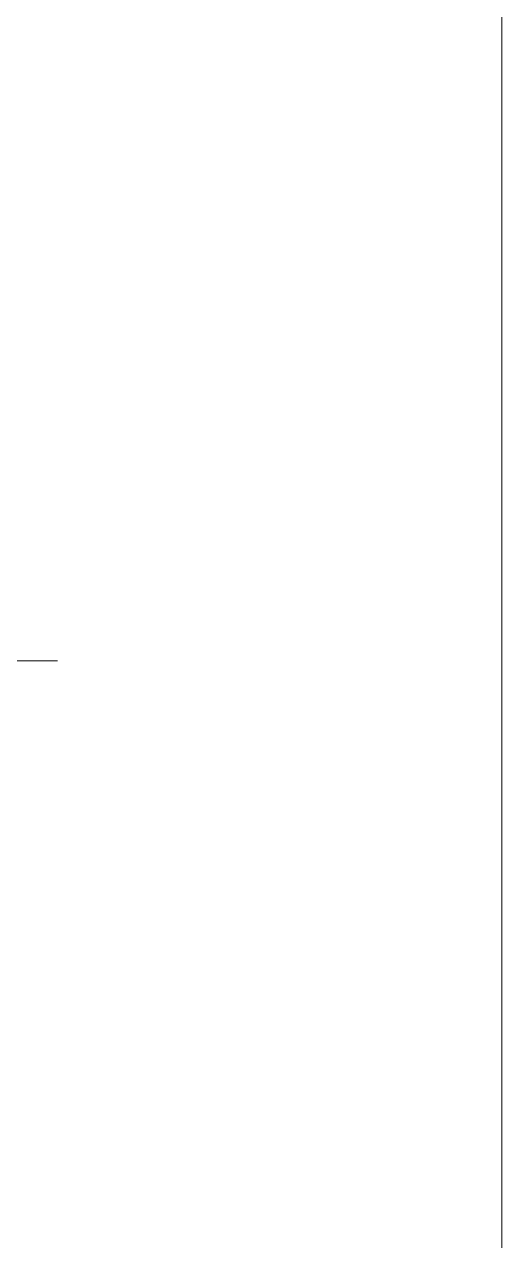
# Model space of a CAD drawing. Header units: millimetres. Extents: x -227 to 153, y -202 to 178.
# Drawn here: x 60.38 to 73.38, y -119.6 to -86.52 of the extents above; entities that cross this region are included whole.
import ezdxf

# ---------------------------------------------------------------- set-up
doc = ezdxf.new("R2010")
doc.units = ezdxf.units.MM
doc.layers.add('1', color=7, linetype='CONTINUOUS', true_color=0xffffff)

# ---------------------------------------------------------------- blocks, each defined once
blk = doc.blocks.new('9500100')
at = {"layer": '1', "color": 250, "linetype": 'CONTINUOUS', "lineweight": 5}
blk.add_line((0.35, 1.31, 0.3086), (0.35, 1.31, -0.3086), dxfattribs=at)
blk = doc.blocks.new('FSM25E')
at = {"layer": '1', "color": 163, "linetype": 'CONTINUOUS', "lineweight": -3}
blk.add_blockref('9500100', (0.110492, -0.501714, 0.282552), dxfattribs=at)
blk.add_blockref('9500100', (0.110492, -0.501714, 0.282552), dxfattribs=at)
blk.add_blockref('9500100', (0.110492, -0.501714, 0.282552), dxfattribs=at)
blk.add_blockref('9500100', (0.110492, -0.501714, 0.282552), dxfattribs=at)
blk.add_blockref('9500100', (0.110492, -0.501714, 0.282552), dxfattribs=at)
blk.add_blockref('9500100', (0.110492, -0.501714, 0.282552), dxfattribs=at)
blk.add_blockref('9500100', (0.110492, -0.501714, 0.282552), dxfattribs=at)
blk.add_blockref('9500100', (0.110492, -0.501714, 0.282552), dxfattribs=at)
blk = doc.blocks.new('BUSBAR_MODEL')
at = {"layer": '1', "color": 32, "linetype": 'CONTINUOUS', "lineweight": 5}
for p, q in [((38, 230), (38, 0)), ((38, 230, 9.5), (38, 0, 9.5))]:
    blk.add_line(p, q, dxfattribs=at)

msp = doc.modelspace()

# ---------------------------------------------------------------- block references
at = {"layer": '1', "color": 163, "linetype": 'CONTINUOUS', "lineweight": -3}
msp.add_blockref('BUSBAR_MODEL', (35.377444, -139.630945, -80.506027), dxfattribs=at)
at = {"layer": '1', "color": 163, "linetype": 'CONTINUOUS', "lineweight": -3, "extrusion": (1, 0, 0), "xscale": 25.4, "yscale": 25.4, "zscale": 25.4}
msp.add_blockref('FSM25E', (-115.523557, -102.687485, 46.270299), dxfattribs=at)

doc.saveas('drawing.dxf')
